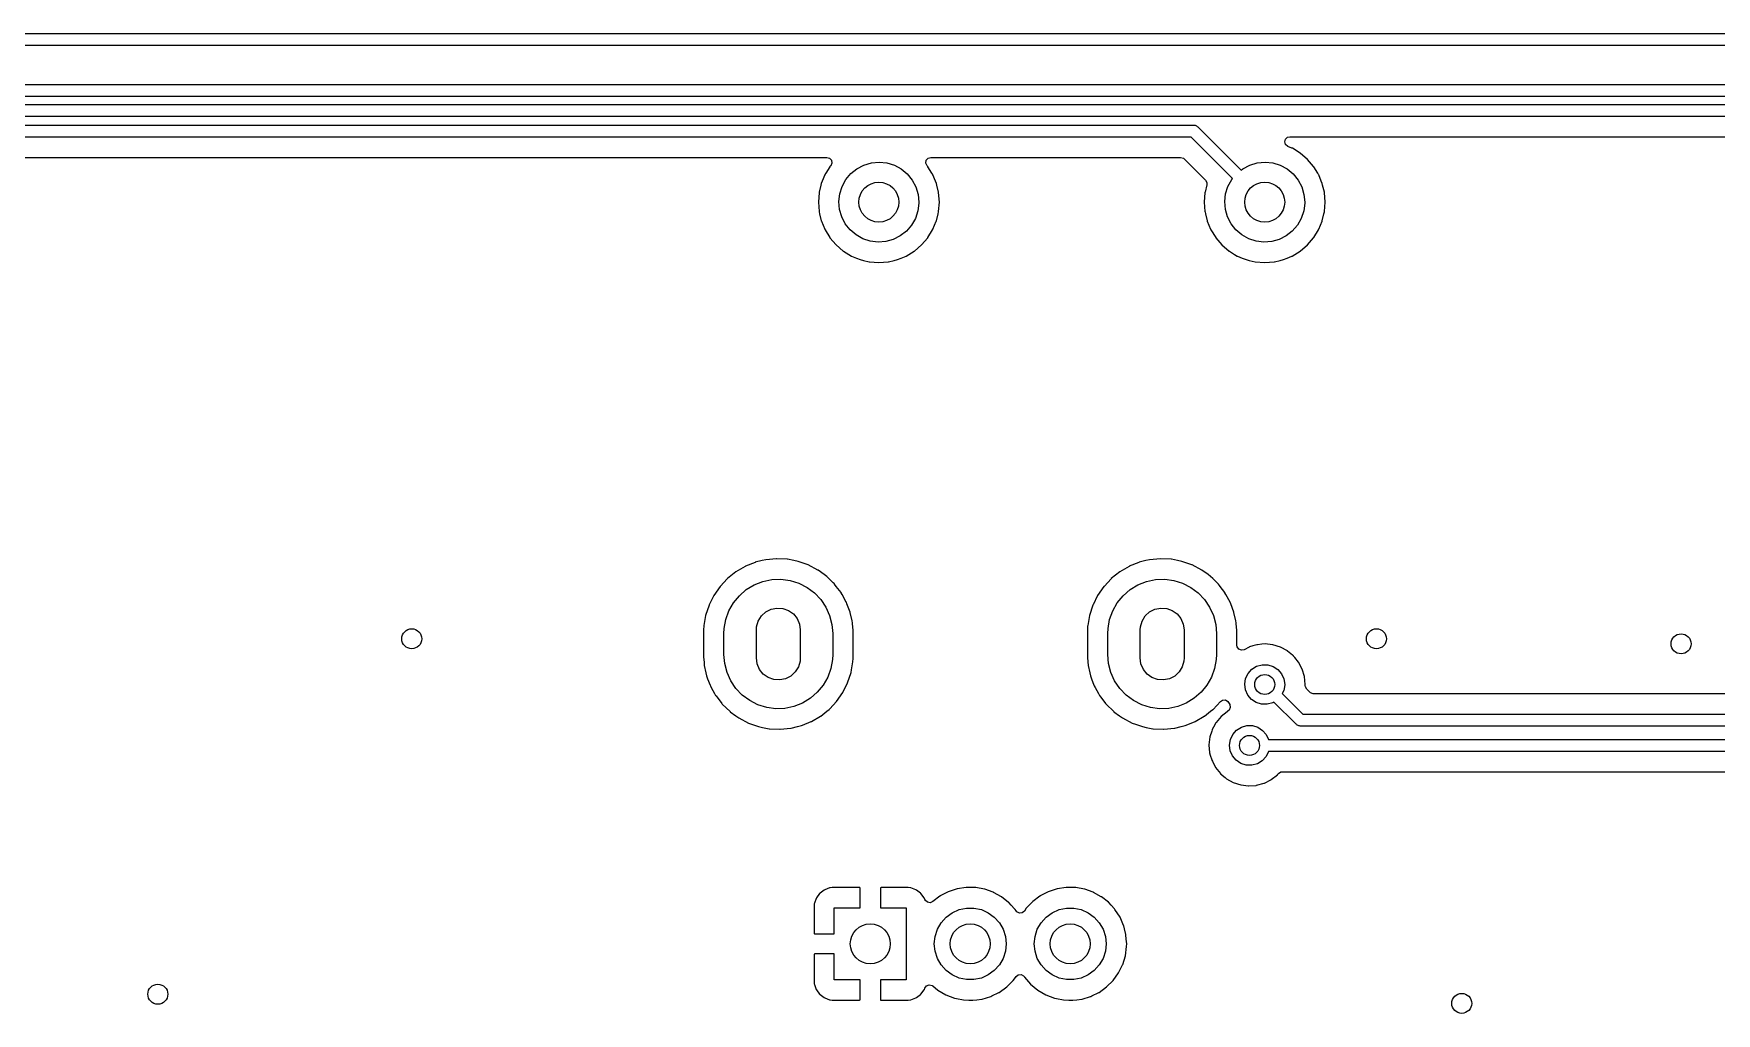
# Model space of a CAD drawing. Extents: x 123 to 292, y -246 to -33.
# Drawn here: x 209.49 to 251.58, y -57.88 to -33.38 of the extents above; entities that cross this region are included whole.
import ezdxf

# ---------------------------------------------------------------- set-up
doc = ezdxf.new("R2010")
doc.units = 0
doc.layers.add('BLACK', color=7, linetype='CONTINUOUS')

msp = doc.modelspace()

# ---------------------------------------------------------------- linework, layer by layer
at = {"layer": 'BLACK', "linetype": 'CONTINUOUS'}
for p, q in [((128.016, -33.378), (281.94, -33.378)), ((281.878, -33.678), (128.078, -33.678)), ((129.286, -34.648), (279.527, -34.648)), ((279.465, -34.948), (129.348, -34.948)), ((145.316, -35.1475), (266.184, -35.1475)), ((266.121, -35.4475), (145.379, -35.4475)), ((149.606, -35.664), (238.506, -35.664)), ((238.506, -35.664), (238.525, -35.6691)), ((238.525, -35.6691), (238.545, -35.6691)), ((238.545, -35.6691), (238.562, -35.679)), ((238.562, -35.679), (238.581, -35.6841)), ((238.581, -35.6841), (238.595, -35.6981)), ((238.595, -35.6981), (238.612, -35.7079)), ((238.612, -35.7079), (239.694, -36.7896)), ((238.444, -35.964), (194.148, -35.964)), ((239.481, -37.0009), (238.444, -35.964)), ((240.784, -36.0865), (240.801, -36.0177)), ((240.806, -36.1539), (240.784, -36.0865)), ((240.801, -36.0177), (240.853, -35.9693)), ((240.862, -36.1984), (240.806, -36.1539)), ((240.853, -35.9693), (240.91, -35.956)), ((240.91, -35.956), (254.898, -35.956)), ((194.917, -36.4725), (229.331, -36.4725)), ((229.331, -36.4725), (229.399, -36.4925)), ((229.399, -36.4925), (229.446, -36.5462)), ((229.456, -36.6164), (229.427, -36.6803)), ((229.446, -36.5462), (229.456, -36.6164)), ((230.257, -36.6648), (230.445, -36.6097)), ((230.445, -36.6097), (230.639, -36.592)), ((230.639, -36.592), (230.833, -36.6124)), ((230.833, -36.6124), (231.02, -36.6701)), ((231.808, -36.6155), (231.819, -36.5453)), ((231.837, -36.6803), (231.808, -36.6155)), ((231.819, -36.5453), (231.866, -36.492)), ((231.866, -36.492), (231.933, -36.4725)), ((231.933, -36.4725), (238.181, -36.4725)), ((238.181, -36.4725), (238.249, -36.4925)), ((238.249, -36.4925), (238.27, -36.5094)), ((238.27, -36.5094), (238.803, -37.0421)), ((239.909, -36.6648), (240.097, -36.6097)), ((240.097, -36.6097), (240.291, -36.592)), ((240.291, -36.592), (240.485, -36.6124)), ((240.485, -36.6124), (240.672, -36.6701)), ((240.966, -36.2419), (240.862, -36.1984)), ((240.971, -36.2438), (240.966, -36.2419)), ((240.966, -36.2419), (240.966, -36.2419)), ((240.975, -36.2463), (240.971, -36.2438)), ((241.169, -36.3652), (240.975, -36.2463)), ((241.173, -36.3678), (241.169, -36.3652)), ((241.169, -36.3652), (241.169, -36.3652)), ((241.354, -36.522), (241.173, -36.3678)), ((241.508, -36.7026), (241.354, -36.522)), ((229.282, -36.9096), (229.218, -37.0643)), ((229.284, -36.905), (229.282, -36.9096)), ((229.282, -36.9096), (229.282, -36.9096)), ((229.305, -36.871), (229.284, -36.905)), ((229.405, -36.7068), (229.305, -36.871)), ((229.408, -36.7026), (229.405, -36.7068)), ((229.405, -36.7068), (229.405, -36.7068)), ((229.414, -36.695), (229.408, -36.7026)), ((229.427, -36.6803), (229.414, -36.695)), ((229.713, -37.1981), (229.807, -37.027)), ((229.807, -37.027), (229.932, -36.8775)), ((229.932, -36.8775), (230.084, -36.7552)), ((230.084, -36.7552), (230.257, -36.6648)), ((231.02, -36.6701), (231.191, -36.763)), ((231.191, -36.763), (231.342, -36.8874)), ((231.342, -36.8874), (231.465, -37.0386)), ((231.465, -37.0386), (231.557, -37.2109)), ((231.85, -36.695), (231.837, -36.6803)), ((231.856, -36.7026), (231.85, -36.695)), ((231.859, -36.7068), (231.856, -36.7026)), ((231.959, -36.871), (231.859, -36.7068)), ((231.859, -36.7068), (231.859, -36.7068)), ((231.98, -36.905), (231.959, -36.871)), ((231.982, -36.9096), (231.98, -36.905)), ((232.046, -37.0643), (231.982, -36.9096)), ((231.982, -36.9096), (231.982, -36.9096)), ((239.365, -37.1981), (239.459, -37.027)), ((239.459, -37.027), (239.481, -37.0009)), ((239.694, -36.7896), (239.736, -36.7552)), ((239.736, -36.7552), (239.909, -36.6648)), ((240.672, -36.6701), (240.843, -36.763)), ((240.843, -36.763), (240.994, -36.8874)), ((240.994, -36.8874), (241.117, -37.0386)), ((241.117, -37.0386), (241.209, -37.2109)), ((241.511, -36.7068), (241.508, -36.7026)), ((241.611, -36.871), (241.511, -36.7068)), ((241.511, -36.7068), (241.511, -36.7068)), ((241.632, -36.905), (241.611, -36.871)), ((241.634, -36.9096), (241.632, -36.905)), ((241.698, -37.0643), (241.634, -36.9096)), ((241.634, -36.9096), (241.634, -36.9096)), ((229.137, -37.3553), (229.119, -37.592)), ((229.14, -37.345), (229.137, -37.3553)), ((229.183, -37.1656), (229.14, -37.345)), ((229.193, -37.1244), (229.183, -37.1656)), ((229.218, -37.0643), (229.193, -37.1244)), ((229.632, -37.578), (229.654, -37.3841)), ((229.654, -37.3841), (229.713, -37.1981)), ((231.557, -37.2109), (231.613, -37.3978)), ((231.613, -37.3978), (231.632, -37.592)), ((232.071, -37.1244), (232.046, -37.0643)), ((232.081, -37.1656), (232.071, -37.1244)), ((232.124, -37.345), (232.081, -37.1656)), ((232.127, -37.3553), (232.124, -37.345)), ((232.145, -37.592), (232.127, -37.3553)), ((238.789, -37.3553), (238.771, -37.592)), ((238.792, -37.345), (238.789, -37.3553)), ((238.836, -37.1606), (238.792, -37.345)), ((238.803, -37.0421), (238.837, -37.1044)), ((238.837, -37.1044), (238.836, -37.1606)), ((239.284, -37.578), (239.306, -37.3841)), ((239.306, -37.3841), (239.365, -37.1981)), ((241.209, -37.2109), (241.265, -37.3978)), ((241.265, -37.3978), (241.284, -37.592)), ((241.723, -37.1244), (241.698, -37.0643)), ((241.733, -37.1656), (241.723, -37.1244)), ((241.776, -37.345), (241.733, -37.1656)), ((241.779, -37.3553), (241.776, -37.345)), ((241.797, -37.592), (241.779, -37.3553)), ((229.119, -37.592), (229.137, -37.8287)), ((229.137, -37.8287), (229.139, -37.8335)), ((229.139, -37.8335), (229.139, -37.8335)), ((229.139, -37.8335), (229.15, -37.8828)), ((229.648, -37.7725), (229.632, -37.578)), ((229.702, -37.9601), (229.648, -37.7725)), ((231.607, -37.8135), (231.546, -37.9987)), ((231.632, -37.6199), (231.607, -37.8135)), ((231.632, -37.592), (231.632, -37.6199)), ((232.114, -37.8828), (232.125, -37.8335)), ((232.125, -37.8335), (232.127, -37.8287)), ((232.125, -37.8335), (232.125, -37.8335)), ((232.127, -37.8287), (232.145, -37.592)), ((238.771, -37.592), (238.789, -37.8287)), ((238.789, -37.8287), (238.791, -37.8335)), ((238.791, -37.8335), (238.791, -37.8335)), ((238.791, -37.8335), (238.802, -37.8828)), ((239.3, -37.7725), (239.284, -37.578)), ((239.354, -37.9601), (239.3, -37.7725)), ((241.259, -37.8135), (241.198, -37.9987)), ((241.284, -37.6199), (241.259, -37.8135)), ((241.284, -37.592), (241.284, -37.6199)), ((241.766, -37.8828), (241.777, -37.8335)), ((241.777, -37.8335), (241.779, -37.8287)), ((241.777, -37.8335), (241.777, -37.8335)), ((241.779, -37.8287), (241.797, -37.592)), ((229.15, -37.8828), (229.193, -38.0596)), ((229.193, -38.0596), (229.195, -38.0642)), ((229.195, -38.0642), (229.195, -38.0642)), ((229.195, -38.0642), (229.279, -38.2671)), ((229.279, -38.2671), (229.284, -38.279)), ((229.284, -38.279), (229.286, -38.2832)), ((229.286, -38.2832), (229.405, -38.4772)), ((229.791, -38.1337), (229.702, -37.9601)), ((229.913, -38.2867), (229.791, -38.1337)), ((230.061, -38.4131), (229.913, -38.2867)), ((231.449, -38.1684), (231.322, -38.3162)), ((231.546, -37.9987), (231.449, -38.1684)), ((231.859, -38.4772), (231.978, -38.2832)), ((231.978, -38.2832), (231.98, -38.279)), ((231.98, -38.279), (231.985, -38.2671)), ((231.985, -38.2671), (232.069, -38.0642)), ((232.069, -38.0642), (232.071, -38.0596)), ((232.069, -38.0642), (232.069, -38.0642)), ((232.071, -38.0596), (232.114, -37.8828)), ((238.802, -37.8828), (238.845, -38.0596)), ((238.845, -38.0596), (238.847, -38.0642)), ((238.847, -38.0642), (238.847, -38.0642)), ((238.847, -38.0642), (238.931, -38.2671)), ((238.931, -38.2671), (238.936, -38.279)), ((238.936, -38.279), (238.938, -38.2832)), ((238.938, -38.2832), (239.057, -38.4772)), ((239.443, -38.1337), (239.354, -37.9601)), ((239.565, -38.2867), (239.443, -38.1337)), ((239.713, -38.4131), (239.565, -38.2867)), ((241.101, -38.1684), (240.974, -38.3162)), ((241.198, -37.9987), (241.101, -38.1684)), ((241.511, -38.4772), (241.63, -38.2832)), ((241.63, -38.2832), (241.632, -38.279)), ((241.632, -38.279), (241.637, -38.2671)), ((241.637, -38.2671), (241.721, -38.0642)), ((241.721, -38.0642), (241.723, -38.0596)), ((241.721, -38.0642), (241.721, -38.0642)), ((241.723, -38.0596), (241.766, -37.8828)), ((229.405, -38.4772), (229.405, -38.4772)), ((229.405, -38.4772), (229.408, -38.4814)), ((229.408, -38.4814), (229.562, -38.662)), ((229.562, -38.662), (229.743, -38.8162)), ((230.232, -38.5084), (230.061, -38.4131)), ((230.417, -38.5687), (230.232, -38.5084)), ((230.611, -38.5918), (230.417, -38.5687)), ((230.806, -38.5768), (230.611, -38.5918)), ((230.994, -38.5243), (230.806, -38.5768)), ((231.168, -38.4363), (230.994, -38.5243)), ((231.322, -38.3162), (231.168, -38.4363)), ((231.521, -38.8162), (231.702, -38.662)), ((231.702, -38.662), (231.856, -38.4814)), ((231.856, -38.4814), (231.859, -38.4772)), ((231.859, -38.4772), (231.859, -38.4772)), ((239.057, -38.4772), (239.057, -38.4772)), ((239.057, -38.4772), (239.06, -38.4814)), ((239.06, -38.4814), (239.214, -38.662)), ((239.214, -38.662), (239.395, -38.8162)), ((239.884, -38.5084), (239.713, -38.4131)), ((240.069, -38.5687), (239.884, -38.5084)), ((240.263, -38.5918), (240.069, -38.5687)), ((240.458, -38.5768), (240.263, -38.5918)), ((240.646, -38.5243), (240.458, -38.5768)), ((240.82, -38.4363), (240.646, -38.5243)), ((240.974, -38.3162), (240.82, -38.4363)), ((241.173, -38.8162), (241.354, -38.662)), ((241.354, -38.662), (241.508, -38.4814)), ((241.508, -38.4814), (241.511, -38.4772)), ((241.511, -38.4772), (241.511, -38.4772)), ((229.743, -38.8162), (229.747, -38.8188)), ((229.747, -38.8188), (229.747, -38.8188)), ((229.747, -38.8188), (229.879, -38.8996)), ((229.879, -38.8996), (229.945, -38.9402)), ((229.945, -38.9402), (229.95, -38.9421)), ((229.95, -38.9421), (229.95, -38.9421)), ((229.95, -38.9421), (230.07, -38.9919)), ((230.07, -38.9919), (230.164, -39.0311)), ((230.164, -39.0311), (230.245, -39.0504)), ((230.245, -39.0504), (230.39, -39.0854)), ((230.39, -39.0854), (230.39, -39.0854)), ((230.39, -39.0854), (230.395, -39.0865)), ((230.395, -39.0865), (230.632, -39.1052)), ((230.632, -39.1052), (230.869, -39.0865)), ((230.869, -39.0865), (230.874, -39.0854)), ((230.874, -39.0854), (231.019, -39.0504)), ((230.874, -39.0854), (230.874, -39.0854)), ((231.019, -39.0504), (231.1, -39.0311)), ((231.1, -39.0311), (231.194, -38.9919)), ((231.194, -38.9919), (231.314, -38.9421)), ((231.314, -38.9421), (231.319, -38.9402)), ((231.314, -38.9421), (231.314, -38.9421)), ((231.319, -38.9402), (231.385, -38.8996)), ((231.385, -38.8996), (231.517, -38.8188)), ((231.517, -38.8188), (231.521, -38.8162)), ((231.517, -38.8188), (231.517, -38.8188)), ((239.395, -38.8162), (239.399, -38.8188)), ((239.399, -38.8188), (239.399, -38.8188)), ((239.399, -38.8188), (239.531, -38.8996)), ((239.531, -38.8996), (239.597, -38.9402)), ((239.597, -38.9402), (239.602, -38.9421)), ((239.602, -38.9421), (239.602, -38.9421)), ((239.602, -38.9421), (239.722, -38.9919)), ((239.722, -38.9919), (239.816, -39.0311)), ((239.816, -39.0311), (239.897, -39.0504)), ((239.897, -39.0504), (240.042, -39.0854)), ((240.042, -39.0854), (240.042, -39.0854)), ((240.042, -39.0854), (240.047, -39.0865)), ((240.047, -39.0865), (240.284, -39.1052)), ((240.284, -39.1052), (240.521, -39.0865)), ((240.521, -39.0865), (240.526, -39.0854)), ((240.526, -39.0854), (240.671, -39.0504)), ((240.526, -39.0854), (240.526, -39.0854)), ((240.671, -39.0504), (240.752, -39.0311)), ((240.752, -39.0311), (240.846, -38.9919)), ((240.846, -38.9919), (240.966, -38.9421)), ((240.966, -38.9421), (240.971, -38.9402)), ((240.966, -38.9421), (240.966, -38.9421)), ((240.971, -38.9402), (241.037, -38.8996)), ((241.037, -38.8996), (241.169, -38.8188)), ((241.169, -38.8188), (241.173, -38.8162)), ((241.169, -38.8188), (241.169, -38.8188)), ((227.291, -46.703), (227.057, -46.84)), ((227.295, -46.7013), (227.291, -46.703)), ((227.538, -46.6029), (227.295, -46.7013)), ((227.542, -46.6012), (227.538, -46.6029)), ((227.538, -46.6029), (227.538, -46.6029)), ((227.714, -46.559), (227.542, -46.6012)), ((227.801, -46.5378), (227.714, -46.559)), ((227.806, -46.5367), (227.801, -46.5378)), ((227.801, -46.5378), (227.801, -46.5378)), ((228.075, -46.511), (227.806, -46.5367)), ((228.08, -46.5112), (228.075, -46.511)), ((228.342, -46.5242), (228.08, -46.5112)), ((228.08, -46.5112), (228.08, -46.5112)), ((228.346, -46.5245), (228.342, -46.5242)), ((228.342, -46.5242), (228.342, -46.5242)), ((228.351, -46.5253), (228.346, -46.5245)), ((228.503, -46.5553), (228.351, -46.5253)), ((228.351, -46.5253), (228.351, -46.5253)), ((228.612, -46.5769), (228.503, -46.5553)), ((228.686, -46.6029), (228.612, -46.5769)), ((228.864, -46.6657), (228.686, -46.6029)), ((228.868, -46.6672), (228.864, -46.6657)), ((228.864, -46.6657), (228.864, -46.6657)), ((229.108, -46.7935), (228.868, -46.6672)), ((236.891, -46.703), (236.657, -46.84)), ((236.895, -46.7013), (236.891, -46.703)), ((237.138, -46.6029), (236.895, -46.7013)), ((237.142, -46.6012), (237.138, -46.6029)), ((237.138, -46.6029), (237.138, -46.6029)), ((237.314, -46.559), (237.142, -46.6012)), ((237.401, -46.5378), (237.314, -46.559)), ((237.406, -46.5367), (237.401, -46.5378)), ((237.401, -46.5378), (237.401, -46.5378)), ((237.675, -46.511), (237.406, -46.5367)), ((237.68, -46.5112), (237.675, -46.511)), ((237.942, -46.5242), (237.68, -46.5112)), ((237.68, -46.5112), (237.68, -46.5112)), ((237.946, -46.5245), (237.942, -46.5242)), ((237.942, -46.5242), (237.942, -46.5242)), ((237.951, -46.5253), (237.946, -46.5245)), ((238.103, -46.5553), (237.951, -46.5253)), ((237.951, -46.5253), (237.951, -46.5253)), ((238.212, -46.5769), (238.103, -46.5553)), ((238.286, -46.6029), (238.212, -46.5769)), ((238.464, -46.6657), (238.286, -46.6029)), ((238.468, -46.6672), (238.464, -46.6657)), ((238.464, -46.6657), (238.464, -46.6657)), ((238.708, -46.7935), (238.468, -46.6672)), ((226.842, -47.0127), (226.673, -47.1936)), ((226.845, -47.0094), (226.842, -47.0127)), ((227.057, -46.84), (226.845, -47.0094)), ((227.513, -47.1658), (227.727, -47.0814)), ((227.727, -47.0814), (227.952, -47.0341)), ((227.952, -47.0341), (228.182, -47.0255)), ((228.182, -47.0255), (228.41, -47.0557)), ((228.41, -47.0557), (228.63, -47.1239)), ((228.63, -47.1239), (228.835, -47.2281)), ((229.112, -46.7961), (229.108, -46.7935)), ((229.267, -46.9095), (229.112, -46.7961)), ((229.327, -46.953), (229.267, -46.9095)), ((229.382, -47.0065), (229.327, -46.953)), ((229.493, -47.115), (229.382, -47.0065)), ((229.521, -47.1426), (229.493, -47.115)), ((236.442, -47.0127), (236.273, -47.1936)), ((236.445, -47.0094), (236.442, -47.0127)), ((236.657, -46.84), (236.445, -47.0094)), ((237.113, -47.1658), (237.327, -47.0814)), ((237.327, -47.0814), (237.552, -47.0341)), ((237.552, -47.0341), (237.782, -47.0255)), ((237.782, -47.0255), (238.01, -47.0557)), ((238.01, -47.0557), (238.23, -47.1239)), ((238.23, -47.1239), (238.435, -47.2281)), ((238.712, -46.7961), (238.708, -46.7935)), ((238.867, -46.9095), (238.712, -46.7961)), ((238.927, -46.953), (238.867, -46.9095)), ((238.982, -47.0065), (238.927, -46.953)), ((239.093, -47.115), (238.982, -47.0065)), ((239.121, -47.1426), (239.093, -47.115)), ((226.503, -47.4344), (226.39, -47.6632)), ((226.505, -47.4303), (226.503, -47.4344)), ((226.503, -47.4344), (226.503, -47.4344)), ((226.66, -47.2075), (226.505, -47.4303)), ((226.673, -47.1936), (226.66, -47.2075)), ((226.997, -47.6137), (227.143, -47.4359)), ((227.143, -47.4359), (227.317, -47.2851)), ((227.317, -47.2851), (227.513, -47.1658)), ((228.835, -47.2281), (229.019, -47.3654)), ((229.019, -47.3654), (229.178, -47.5318)), ((229.178, -47.5318), (229.306, -47.7226)), ((229.524, -47.1462), (229.521, -47.1426)), ((229.568, -47.2042), (229.524, -47.1462)), ((229.524, -47.1462), (229.524, -47.1462)), ((229.686, -47.3581), (229.568, -47.2042)), ((229.688, -47.3621), (229.686, -47.3581)), ((229.713, -47.4073), (229.688, -47.3621)), ((229.688, -47.3621), (229.688, -47.3621)), ((229.817, -47.5952), (229.713, -47.4073)), ((236.103, -47.4344), (235.99, -47.6632)), ((236.105, -47.4303), (236.103, -47.4344)), ((236.103, -47.4344), (236.103, -47.4344)), ((236.26, -47.2075), (236.105, -47.4303)), ((236.273, -47.1936), (236.26, -47.2075)), ((236.597, -47.6137), (236.743, -47.4359)), ((236.743, -47.4359), (236.917, -47.2851)), ((236.917, -47.2851), (237.113, -47.1658)), ((238.435, -47.2281), (238.619, -47.3654)), ((238.619, -47.3654), (238.778, -47.5318)), ((238.778, -47.5318), (238.906, -47.7226)), ((239.124, -47.1462), (239.121, -47.1426)), ((239.149, -47.1788), (239.124, -47.1462)), ((239.124, -47.1462), (239.124, -47.1462)), ((239.168, -47.2042), (239.149, -47.1788)), ((239.286, -47.3581), (239.168, -47.2042)), ((239.288, -47.3621), (239.286, -47.3581)), ((239.313, -47.4073), (239.288, -47.3621)), ((239.288, -47.3621), (239.288, -47.3621)), ((239.417, -47.5952), (239.313, -47.4073)), ((226.299, -47.9353), (226.257, -48.1795)), ((226.3, -47.9308), (226.299, -47.9353)), ((226.299, -47.9353), (226.299, -47.9353)), ((226.385, -47.6731), (226.3, -47.9308)), ((226.39, -47.6632), (226.385, -47.6731)), ((226.805, -48.0297), (226.883, -47.8135)), ((226.883, -47.8135), (226.997, -47.6137)), ((227.616, -48.0703), (227.694, -47.9434)), ((227.694, -47.9434), (227.804, -47.8424)), ((227.804, -47.8424), (227.937, -47.7746)), ((227.937, -47.7746), (228.083, -47.7451)), ((228.083, -47.7451), (228.232, -47.756)), ((228.232, -47.756), (228.373, -47.8066)), ((228.373, -47.8066), (228.495, -47.8931)), ((228.495, -47.8931), (228.588, -48.0091)), ((229.306, -47.7226), (229.401, -47.9323)), ((229.401, -47.9323), (229.459, -48.1549)), ((229.819, -47.5995), (229.817, -47.5952)), ((229.833, -47.6363), (229.819, -47.5995)), ((229.819, -47.5995), (229.819, -47.5995)), ((229.913, -47.8488), (229.833, -47.6363)), ((229.914, -47.8532), (229.913, -47.8488)), ((229.961, -48.0632), (229.914, -47.8532)), ((229.914, -47.8532), (229.914, -47.8532)), ((235.899, -47.9353), (235.857, -48.1795)), ((235.9, -47.9308), (235.899, -47.9353)), ((235.899, -47.9353), (235.899, -47.9353)), ((235.985, -47.6731), (235.9, -47.9308)), ((235.99, -47.6632), (235.985, -47.6731)), ((236.405, -48.0297), (236.483, -47.8135)), ((236.483, -47.8135), (236.597, -47.6137)), ((237.216, -48.0703), (237.294, -47.9434)), ((237.294, -47.9434), (237.404, -47.8424)), ((237.404, -47.8424), (237.537, -47.7746)), ((237.537, -47.7746), (237.683, -47.7451)), ((237.683, -47.7451), (237.832, -47.756)), ((237.832, -47.756), (237.973, -47.8066)), ((237.973, -47.8066), (238.095, -47.8931)), ((238.095, -47.8931), (238.188, -48.0091)), ((238.906, -47.7226), (239.001, -47.9323)), ((239.001, -47.9323), (239.059, -48.1549)), ((239.419, -47.5995), (239.417, -47.5952)), ((239.433, -47.6363), (239.419, -47.5995)), ((239.419, -47.5995), (239.419, -47.5995)), ((239.513, -47.8488), (239.433, -47.6363)), ((239.514, -47.8532), (239.513, -47.8488)), ((239.561, -48.0632), (239.514, -47.8532)), ((239.514, -47.8532), (239.514, -47.8532)), ((226.254, -48.1979), (226.249, -48.2836)), ((226.249, -48.2836), (226.249, -48.9729)), ((226.257, -48.1795), (226.254, -48.1979)), ((226.758, -48.384), (226.764, -48.256)), ((226.758, -48.904), (226.758, -48.384)), ((226.764, -48.256), (226.805, -48.0297)), ((227.568, -48.294), (227.574, -48.2137)), ((227.568, -48.994), (227.568, -48.294)), ((227.574, -48.2137), (227.616, -48.0703)), ((228.588, -48.0091), (228.648, -48.1461)), ((228.648, -48.1461), (228.668, -48.294)), ((228.668, -48.294), (228.668, -48.994)), ((229.459, -48.1549), (229.478, -48.384)), ((229.478, -48.384), (229.478, -48.904)), ((229.972, -48.1135), (229.961, -48.0632)), ((229.973, -48.1278), (229.972, -48.1135)), ((229.986, -48.3033), (229.973, -48.1278)), ((229.986, -48.3151), (229.986, -48.3033)), ((229.986, -49.0044), (229.986, -48.3151)), ((235.854, -48.1979), (235.849, -48.2836)), ((235.849, -48.2836), (235.849, -48.9729)), ((235.857, -48.1795), (235.854, -48.1979)), ((236.358, -48.384), (236.364, -48.256)), ((236.358, -48.904), (236.358, -48.384)), ((236.364, -48.256), (236.405, -48.0297)), ((237.168, -48.294), (237.174, -48.2137)), ((237.168, -48.994), (237.168, -48.294)), ((237.174, -48.2137), (237.216, -48.0703)), ((238.188, -48.0091), (238.248, -48.1461)), ((238.248, -48.1461), (238.268, -48.294)), ((238.268, -48.294), (238.268, -48.994)), ((239.059, -48.1549), (239.078, -48.384)), ((239.078, -48.384), (239.078, -48.904)), ((239.572, -48.1135), (239.561, -48.0632)), ((239.573, -48.1278), (239.572, -48.1135)), ((239.586, -48.3033), (239.573, -48.1278)), ((239.587, -48.3151), (239.586, -48.3033)), ((239.587, -48.6755), (239.587, -48.3151)), ((239.594, -48.7174), (239.587, -48.6755)), ((239.635, -48.775), (239.594, -48.7174)), ((239.701, -48.801), (239.635, -48.775)), ((239.771, -48.7872), (239.701, -48.801)), ((239.899, -48.7203), (239.771, -48.7872)), ((239.904, -48.7174), (239.899, -48.7203)), ((239.899, -48.7203), (239.899, -48.7203)), ((239.983, -48.6942), (239.904, -48.7174)), ((240.088, -48.6633), (239.983, -48.6942)), ((240.094, -48.6616), (240.088, -48.6633)), ((240.088, -48.6633), (240.088, -48.6633)), ((240.1, -48.661), (240.094, -48.6616)), ((240.209, -48.6512), (240.1, -48.661)), ((240.1, -48.661), (240.1, -48.661)), ((240.291, -48.6436), (240.209, -48.6512)), ((240.297, -48.6443), (240.291, -48.6436)), ((240.482, -48.6637), (240.297, -48.6443)), ((240.297, -48.6443), (240.297, -48.6443)), ((240.488, -48.6643), (240.482, -48.6637)), ((240.482, -48.6637), (240.482, -48.6637)), ((240.677, -48.7228), (240.488, -48.6643)), ((240.851, -48.8169), (240.677, -48.7228)), ((240.855, -48.8208), (240.851, -48.8169)), ((240.976, -48.9203), (240.855, -48.8208)), ((240.855, -48.8208), (240.855, -48.8208)), ((226.249, -48.9729), (226.25, -48.9752)), ((226.25, -48.9752), (226.259, -49.1016)), ((226.25, -48.9752), (226.25, -48.9752)), ((226.259, -49.1016), (226.264, -49.1745)), ((226.264, -49.1745), (226.265, -49.1789)), ((226.265, -49.1789), (226.265, -49.1789)), ((226.265, -49.1789), (226.306, -49.3628)), ((226.777, -49.1331), (226.758, -48.904)), ((226.835, -49.3557), (226.777, -49.1331)), ((227.588, -49.1419), (227.568, -48.994)), ((227.648, -49.2789), (227.588, -49.1419)), ((228.62, -49.2177), (228.542, -49.3446)), ((228.662, -49.0743), (228.62, -49.2177)), ((228.668, -48.994), (228.662, -49.0743)), ((229.472, -49.032), (229.431, -49.2583)), ((229.478, -48.904), (229.472, -49.032)), ((229.948, -49.2872), (229.982, -49.0939)), ((229.982, -49.0901), (229.986, -49.0044)), ((229.982, -49.0938), (229.982, -49.0901)), ((229.982, -49.0939), (229.982, -49.0938)), ((235.849, -48.9729), (235.85, -48.9752)), ((235.85, -48.9752), (235.859, -49.1016)), ((235.85, -48.9752), (235.85, -48.9752)), ((235.859, -49.1016), (235.864, -49.1745)), ((235.864, -49.1745), (235.865, -49.1789)), ((235.865, -49.1789), (235.865, -49.1789)), ((235.865, -49.1789), (235.906, -49.3628)), ((236.377, -49.1331), (236.358, -48.904)), ((236.435, -49.3557), (236.377, -49.1331)), ((237.188, -49.1419), (237.168, -48.994)), ((237.248, -49.2789), (237.188, -49.1419)), ((238.22, -49.2177), (238.142, -49.3446)), ((238.262, -49.0743), (238.22, -49.2177)), ((238.268, -48.994), (238.262, -49.0743)), ((239.072, -49.032), (239.031, -49.2583)), ((239.078, -48.904), (239.072, -49.032)), ((239.96, -49.2762), (240.08, -49.2006)), ((240.08, -49.2006), (240.216, -49.1616)), ((240.216, -49.1616), (240.358, -49.1625)), ((240.358, -49.1625), (240.494, -49.2031)), ((240.494, -49.2031), (240.613, -49.2802)), ((241.003, -48.9429), (240.976, -48.9203)), ((241.007, -48.9477), (241.003, -48.9429)), ((241.038, -48.9853), (241.007, -48.9477)), ((241.007, -48.9477), (241.007, -48.9477)), ((241.128, -49.0962), (241.038, -48.9853)), ((241.221, -49.2708), (241.128, -49.0962)), ((226.306, -49.3628), (226.323, -49.4392)), ((226.323, -49.4392), (226.35, -49.5119)), ((226.35, -49.5119), (226.412, -49.6742)), ((226.93, -49.5654), (226.835, -49.3557)), ((227.058, -49.7562), (226.93, -49.5654)), ((227.741, -49.3949), (227.648, -49.2789)), ((227.863, -49.4814), (227.741, -49.3949)), ((228.004, -49.532), (227.863, -49.4814)), ((228.153, -49.5429), (228.004, -49.532)), ((228.299, -49.5134), (228.153, -49.5429)), ((228.432, -49.4456), (228.299, -49.5134)), ((228.542, -49.3446), (228.432, -49.4456)), ((229.353, -49.4745), (229.239, -49.6743)), ((229.431, -49.2583), (229.353, -49.4745)), ((229.733, -49.8536), (229.849, -49.619)), ((229.849, -49.619), (229.851, -49.6149)), ((229.849, -49.619), (229.849, -49.619)), ((229.851, -49.6149), (229.936, -49.3572)), ((229.936, -49.3572), (229.948, -49.2872)), ((235.906, -49.3628), (235.923, -49.4392)), ((235.923, -49.4392), (235.95, -49.5119)), ((235.95, -49.5119), (236.012, -49.6742)), ((236.53, -49.5654), (236.435, -49.3557)), ((236.658, -49.7562), (236.53, -49.5654)), ((237.341, -49.3949), (237.248, -49.2789)), ((237.463, -49.4814), (237.341, -49.3949)), ((237.604, -49.532), (237.463, -49.4814)), ((237.753, -49.5429), (237.604, -49.532)), ((237.899, -49.5134), (237.753, -49.5429)), ((238.032, -49.4456), (237.899, -49.5134)), ((238.142, -49.3446), (238.032, -49.4456)), ((238.953, -49.4745), (238.839, -49.6743)), ((239.031, -49.2583), (238.953, -49.4745)), ((239.784, -49.6509), (239.806, -49.5108)), ((239.802, -49.7915), (239.784, -49.6509)), ((239.806, -49.5108), (239.866, -49.3825)), ((239.866, -49.3825), (239.96, -49.2762)), ((240.613, -49.2802), (240.705, -49.3876)), ((240.705, -49.3876), (240.764, -49.5167)), ((240.764, -49.5167), (240.784, -49.657)), ((240.784, -49.657), (240.784, -49.6692)), ((241.278, -49.4602), (241.221, -49.2708)), ((241.297, -49.657), (241.278, -49.4602)), ((241.297, -49.6605), (241.297, -49.657)), ((241.297, -49.6848), (241.297, -49.6605)), ((241.297, -49.6605), (241.297, -49.6605)), ((226.412, -49.6742), (226.419, -49.6928)), ((226.419, -49.6928), (226.441, -49.7327)), ((226.441, -49.7327), (226.525, -49.8846)), ((226.525, -49.8846), (226.55, -49.9299)), ((226.55, -49.9299), (226.56, -49.9431)), ((226.56, -49.9431), (226.704, -50.1312)), ((227.217, -49.9226), (227.058, -49.7562)), ((227.401, -50.0599), (227.217, -49.9226)), ((227.606, -50.1641), (227.401, -50.0599)), ((228.919, -50.0029), (228.723, -50.1222)), ((229.093, -49.8521), (228.919, -50.0029)), ((229.239, -49.6743), (229.093, -49.8521)), ((229.405, -50.2636), (229.573, -50.0838)), ((229.573, -50.0838), (229.576, -50.0805)), ((229.573, -50.0838), (229.573, -50.0838)), ((229.576, -50.0805), (229.731, -49.8577)), ((229.731, -49.8577), (229.733, -49.8536)), ((236.012, -49.6742), (236.019, -49.6928)), ((236.019, -49.6928), (236.041, -49.7327)), ((236.041, -49.7327), (236.125, -49.8846)), ((236.125, -49.8846), (236.15, -49.9299)), ((236.15, -49.9299), (236.16, -49.9431)), ((236.16, -49.9431), (236.304, -50.1312)), ((236.817, -49.9226), (236.658, -49.7562)), ((237.001, -50.0599), (236.817, -49.9226)), ((237.206, -50.1641), (237.001, -50.0599)), ((238.519, -50.0029), (238.323, -50.1222)), ((238.693, -49.8521), (238.519, -50.0029)), ((238.839, -49.6743), (238.693, -49.8521)), ((238.991, -50.2786), (239.176, -50.0805)), ((239.176, -50.0805), (239.177, -50.0816)), ((239.177, -50.0816), (239.23, -50.0453)), ((239.23, -50.0453), (239.301, -50.0428)), ((239.301, -50.0428), (239.362, -50.0791)), ((239.362, -50.0791), (239.381, -50.1073)), ((239.86, -49.9212), (239.802, -49.7915)), ((239.951, -50.0297), (239.86, -49.9212)), ((240.069, -50.1083), (239.951, -50.0297)), ((240.76, -49.809), (240.724, -49.8846)), ((240.724, -49.8846), (241.235, -50.396)), ((240.784, -49.6692), (240.76, -49.809)), ((241.3, -49.7133), (241.297, -49.6848)), ((241.334, -49.7756), (241.3, -49.7133)), ((241.409, -49.8506), (241.334, -49.7756)), ((241.43, -49.8675), (241.409, -49.8506)), ((241.498, -49.8875), (241.43, -49.8675)), ((263.2, -49.8875), (241.498, -49.8875)), ((226.704, -50.1312), (226.715, -50.1454)), ((226.715, -50.1454), (226.909, -50.335)), ((226.909, -50.335), (226.912, -50.3377)), ((226.912, -50.3377), (226.912, -50.3377)), ((226.912, -50.3377), (227.054, -50.4409)), ((227.054, -50.4409), (227.128, -50.4945)), ((227.128, -50.4945), (227.368, -50.6208)), ((227.826, -50.2323), (227.606, -50.1641)), ((228.054, -50.2625), (227.826, -50.2323)), ((228.284, -50.2539), (228.054, -50.2625)), ((228.509, -50.2066), (228.284, -50.2539)), ((228.723, -50.1222), (228.509, -50.2066)), ((228.945, -50.585), (229.17, -50.4531)), ((229.17, -50.4531), (229.175, -50.4503)), ((229.175, -50.4503), (229.179, -50.448)), ((229.175, -50.4503), (229.175, -50.4503)), ((229.179, -50.448), (229.331, -50.3265)), ((229.331, -50.3265), (229.387, -50.2815)), ((229.387, -50.2815), (229.391, -50.2786)), ((229.387, -50.2815), (229.387, -50.2815)), ((229.391, -50.2786), (229.405, -50.2636)), ((236.304, -50.1312), (236.315, -50.1454)), ((236.315, -50.1454), (236.509, -50.335)), ((236.509, -50.335), (236.512, -50.3377)), ((236.512, -50.3377), (236.512, -50.3377)), ((236.512, -50.3377), (236.654, -50.4409)), ((236.654, -50.4409), (236.728, -50.4945)), ((236.728, -50.4945), (236.968, -50.6208)), ((237.426, -50.2323), (237.206, -50.1641)), ((237.654, -50.2625), (237.426, -50.2323)), ((237.884, -50.2539), (237.654, -50.2625)), ((238.109, -50.2066), (237.884, -50.2539)), ((238.323, -50.1222), (238.109, -50.2066)), ((238.545, -50.585), (238.77, -50.4531)), ((238.77, -50.4531), (238.775, -50.4503)), ((238.775, -50.4503), (238.779, -50.448)), ((238.775, -50.4503), (238.775, -50.4503)), ((238.779, -50.448), (238.931, -50.3265)), ((238.931, -50.3265), (238.987, -50.2815)), ((238.987, -50.2815), (238.991, -50.2786)), ((238.987, -50.2815), (238.987, -50.2815)), ((239.194, -50.457), (239.067, -50.6085)), ((239.342, -50.3377), (239.194, -50.457)), ((239.343, -50.3369), (239.342, -50.3377)), ((239.348, -50.333), (239.343, -50.3369)), ((239.343, -50.3369), (239.343, -50.3369)), ((239.354, -50.3302), (239.348, -50.333)), ((239.355, -50.3294), (239.354, -50.3302)), ((239.354, -50.3302), (239.354, -50.3302)), ((239.356, -50.3286), (239.355, -50.3294)), ((239.359, -50.3268), (239.356, -50.3286)), ((239.396, -50.2958), (239.359, -50.3265)), ((239.359, -50.3265), (239.359, -50.3268)), ((239.381, -50.1073), (239.409, -50.1602)), ((239.422, -50.2299), (239.396, -50.2958)), ((239.409, -50.1602), (239.422, -50.2299)), ((240.204, -50.1506), (240.069, -50.1083)), ((240.346, -50.1532), (240.204, -50.1506)), ((240.483, -50.1159), (240.346, -50.1532)), ((240.512, -50.0976), (240.483, -50.1159)), ((241.067, -50.6521), (240.512, -50.0976)), ((241.235, -50.396), (263.463, -50.396)), ((227.368, -50.6208), (227.372, -50.6223)), ((227.372, -50.6223), (227.372, -50.6223)), ((227.372, -50.6223), (227.449, -50.6495)), ((227.449, -50.6495), (227.624, -50.7111)), ((227.624, -50.7111), (227.722, -50.7304)), ((227.722, -50.7304), (227.885, -50.7627)), ((227.885, -50.7627), (227.885, -50.7627)), ((227.885, -50.7627), (227.89, -50.7635)), ((227.89, -50.7635), (227.894, -50.7638)), ((227.894, -50.7638), (227.894, -50.7638)), ((227.894, -50.7638), (228.156, -50.7768)), ((228.156, -50.7768), (228.156, -50.7768)), ((228.156, -50.7768), (228.161, -50.777)), ((228.161, -50.777), (228.43, -50.7513)), ((228.43, -50.7513), (228.435, -50.7502)), ((228.435, -50.7502), (228.595, -50.7111)), ((228.435, -50.7502), (228.435, -50.7502)), ((228.595, -50.7111), (228.694, -50.6868)), ((228.694, -50.6868), (228.721, -50.6756)), ((228.721, -50.6756), (228.941, -50.5867)), ((228.941, -50.5867), (228.945, -50.585)), ((228.941, -50.5867), (228.941, -50.5867)), ((236.968, -50.6208), (236.972, -50.6223)), ((236.972, -50.6223), (236.972, -50.6223)), ((236.972, -50.6223), (237.049, -50.6495)), ((237.049, -50.6495), (237.224, -50.7111)), ((237.224, -50.7111), (237.322, -50.7304)), ((237.322, -50.7304), (237.485, -50.7627)), ((237.485, -50.7627), (237.485, -50.7627)), ((237.485, -50.7627), (237.49, -50.7635)), ((237.49, -50.7635), (237.494, -50.7638)), ((237.494, -50.7638), (237.494, -50.7638)), ((237.494, -50.7638), (237.756, -50.7768)), ((237.756, -50.7768), (237.756, -50.7768)), ((237.756, -50.7768), (237.761, -50.777)), ((237.761, -50.777), (238.03, -50.7513)), ((238.03, -50.7513), (238.035, -50.7502)), ((238.035, -50.7502), (238.195, -50.7111)), ((238.035, -50.7502), (238.035, -50.7502)), ((238.195, -50.7111), (238.294, -50.6868)), ((238.294, -50.6868), (238.321, -50.6756)), ((238.321, -50.6756), (238.541, -50.5867)), ((238.541, -50.5867), (238.545, -50.585)), ((238.541, -50.5867), (238.541, -50.5867)), ((238.959, -50.8228), (238.912, -50.9703)), ((238.97, -50.7877), (238.959, -50.8228)), ((238.972, -50.7818), (238.97, -50.7877)), ((238.97, -50.7877), (238.97, -50.7877)), ((239.005, -50.7208), (238.972, -50.7818)), ((239.064, -50.6139), (239.005, -50.7208)), ((239.067, -50.6085), (239.064, -50.6139)), ((239.064, -50.6139), (239.064, -50.6139)), ((239.425, -51.0348), (239.485, -50.9065)), ((239.485, -50.9065), (239.579, -50.8002)), ((239.579, -50.8002), (239.699, -50.7246)), ((239.699, -50.7246), (239.835, -50.6856)), ((239.835, -50.6856), (239.977, -50.6865)), ((239.977, -50.6865), (240.113, -50.7271)), ((240.113, -50.7271), (240.232, -50.8042)), ((240.232, -50.8042), (240.324, -50.9116)), ((240.324, -50.9116), (240.379, -51.031)), ((241.084, -50.6619), (241.067, -50.6521)), ((241.098, -50.6759), (241.084, -50.6619)), ((241.117, -50.681), (241.098, -50.6759)), ((241.134, -50.6909), (241.117, -50.681)), ((241.154, -50.6909), (241.134, -50.6909)), ((241.173, -50.696), (241.154, -50.6909)), ((263.525, -50.696), (241.173, -50.696)), ((238.912, -50.9703), (238.89, -51.1669)), ((238.89, -51.1669), (238.89, -51.173)), ((238.89, -51.173), (238.906, -51.3569)), ((239.403, -51.1749), (239.425, -51.0348)), ((239.421, -51.3155), (239.403, -51.1749)), ((239.479, -51.4452), (239.421, -51.3155)), ((240.379, -51.333), (240.318, -51.4606)), ((240.379, -51.031), (264.541, -51.031)), ((240.38, -51.331), (240.379, -51.333)), ((264.479, -51.331), (240.38, -51.331)), ((238.906, -51.3569), (238.906, -51.3639)), ((238.906, -51.3639), (238.923, -51.4231)), ((238.923, -51.4231), (238.957, -51.5392)), ((238.957, -51.5392), (238.961, -51.554)), ((238.961, -51.554), (238.974, -51.579)), ((238.974, -51.579), (239.044, -51.7164)), ((239.044, -51.7164), (239.051, -51.73)), ((239.051, -51.73), (239.174, -51.885)), ((239.57, -51.5537), (239.479, -51.4452)), ((239.688, -51.6323), (239.57, -51.5537)), ((239.823, -51.6746), (239.688, -51.6323)), ((239.965, -51.6772), (239.823, -51.6746)), ((240.102, -51.6399), (239.965, -51.6772)), ((240.222, -51.5657), (240.102, -51.6399)), ((240.318, -51.4606), (240.222, -51.5657)), ((239.174, -51.885), (239.179, -51.8889)), ((239.179, -51.8889), (239.179, -51.8889)), ((239.179, -51.8889), (239.292, -51.9855)), ((239.292, -51.9855), (239.325, -52.0131)), ((239.325, -52.0131), (239.497, -52.1096)), ((239.497, -52.1096), (239.685, -52.1707)), ((239.685, -52.1707), (239.882, -52.1942)), ((239.888, -52.1937), (240.073, -52.1795)), ((240.073, -52.1795), (240.079, -52.179)), ((240.073, -52.1795), (240.073, -52.1795)), ((240.079, -52.179), (240.269, -52.1258)), ((240.269, -52.1258), (240.275, -52.123)), ((240.275, -52.123), (240.44, -52.0394)), ((240.275, -52.123), (240.275, -52.123)), ((240.44, -52.0394), (240.446, -52.0366)), ((240.44, -52.0394), (240.44, -52.0394)), ((240.446, -52.0366), (240.602, -51.9149)), ((240.602, -51.9149), (240.606, -51.9102)), ((240.606, -51.9102), (240.629, -51.8832)), ((240.629, -51.8832), (240.689, -51.8447)), ((240.689, -51.8447), (240.725, -51.8395)), ((240.725, -51.8395), (264.216, -51.8395)), ((239.882, -52.1942), (239.888, -52.1937)), ((239.888, -52.1937), (239.888, -52.1937)), ((229.02, -55.1264), (229.016, -55.1416)), ((229.065, -55.0059), (229.02, -55.1264)), ((229.073, -54.9904), (229.065, -55.0059)), ((229.15, -54.8883), (229.073, -54.9904)), ((229.162, -54.8757), (229.15, -54.8883)), ((229.264, -54.7992), (229.162, -54.8757)), ((229.28, -54.7907), (229.264, -54.7992)), ((229.4, -54.7455), (229.28, -54.7907)), ((229.416, -54.7419), (229.4, -54.7455)), ((229.467, -54.7364), (229.416, -54.7419)), ((229.473, -54.736), (229.467, -54.7364)), ((230.15, -54.736), (229.473, -54.736)), ((230.158, -54.7377), (230.15, -54.736)), ((230.16, -54.7389), (230.158, -54.7377)), ((230.164, -54.7541), (230.16, -54.7389)), ((230.164, -55.244), (230.164, -54.7541)), ((230.674, -54.7419), (230.672, -54.7495)), ((230.672, -54.7495), (230.672, -55.244)), ((230.675, -54.7405), (230.674, -54.7419)), ((230.69, -54.736), (230.675, -54.7405)), ((231.363, -54.736), (230.69, -54.736)), ((231.369, -54.7364), (231.363, -54.736)), ((231.42, -54.7419), (231.369, -54.7364)), ((231.436, -54.7455), (231.42, -54.7419)), ((231.556, -54.7907), (231.436, -54.7455)), ((231.572, -54.7992), (231.556, -54.7907)), ((231.674, -54.8757), (231.572, -54.7992)), ((231.686, -54.8883), (231.674, -54.8757)), ((231.763, -54.9904), (231.686, -54.8883)), ((231.771, -55.0059), (231.763, -54.9904)), ((231.782, -55.0342), (231.771, -55.0059)), ((231.795, -55.0594), (231.782, -55.0342)), ((231.849, -55.1052), (231.795, -55.0594)), ((231.919, -55.1145), (231.849, -55.1052)), ((231.979, -55.0863), (231.919, -55.1145)), ((231.98, -55.0871), (231.979, -55.0863)), ((231.984, -55.084), (231.98, -55.0871)), ((232.161, -54.9512), (231.984, -55.084)), ((232.165, -54.9481), (232.161, -54.9512)), ((232.161, -54.9512), (232.161, -54.9512)), ((232.169, -54.9457), (232.165, -54.9481)), ((232.366, -54.8435), (232.169, -54.9457)), ((232.37, -54.8411), (232.366, -54.8435)), ((232.366, -54.8435), (232.366, -54.8435)), ((232.59, -54.7691), (232.37, -54.8411)), ((232.819, -54.7341), (232.59, -54.7691)), ((232.825, -54.7342), (232.819, -54.7341)), ((232.974, -54.736), (232.825, -54.7342)), ((232.825, -54.7342), (232.825, -54.7342)), ((233.051, -54.7369), (232.974, -54.736)), ((233.056, -54.7378), (233.051, -54.7369)), ((233.056, -54.7379), (233.056, -54.7378)), ((233.274, -54.7767), (233.056, -54.7379)), ((233.279, -54.7776), (233.274, -54.7767)), ((233.274, -54.7767), (233.274, -54.7767)), ((233.284, -54.7793), (233.279, -54.7776)), ((233.492, -54.8531), (233.284, -54.7793)), ((233.284, -54.7793), (233.284, -54.7793)), ((233.492, -54.8532), (233.492, -54.8531)), ((233.497, -54.8549), (233.492, -54.8532)), ((233.502, -54.8574), (233.497, -54.8549)), ((233.696, -54.9643), (233.502, -54.8574)), ((233.502, -54.8574), (233.502, -54.8574)), ((233.7, -54.9668), (233.696, -54.9643)), ((233.696, -54.9643), (233.696, -54.9643)), ((233.704, -54.97), (233.7, -54.9668)), ((233.878, -55.1072), (233.704, -54.97)), ((233.704, -54.97), (233.704, -54.97)), ((233.882, -55.1104), (233.878, -55.1072)), ((233.878, -55.1072), (233.878, -55.1072)), ((233.941, -55.1756), (233.882, -55.1104)), ((234.48, -55.0871), (234.32, -55.2546)), ((234.484, -55.084), (234.48, -55.0871)), ((234.661, -54.9512), (234.484, -55.084)), ((234.665, -54.9481), (234.661, -54.9512)), ((234.661, -54.9512), (234.661, -54.9512)), ((234.669, -54.9457), (234.665, -54.9481)), ((234.866, -54.8435), (234.669, -54.9457)), ((234.87, -54.8411), (234.866, -54.8435)), ((234.866, -54.8435), (234.866, -54.8435)), ((235.09, -54.7691), (234.87, -54.8411)), ((235.319, -54.7341), (235.09, -54.7691)), ((235.325, -54.7342), (235.319, -54.7341)), ((235.474, -54.736), (235.325, -54.7342)), ((235.325, -54.7342), (235.325, -54.7342)), ((235.551, -54.7369), (235.474, -54.736)), ((235.556, -54.7378), (235.551, -54.7369)), ((235.556, -54.7379), (235.556, -54.7378)), ((235.774, -54.7767), (235.556, -54.7379)), ((235.779, -54.7776), (235.774, -54.7767)), ((235.774, -54.7767), (235.774, -54.7767)), ((235.784, -54.7793), (235.779, -54.7776)), ((235.992, -54.8531), (235.784, -54.7793)), ((235.784, -54.7793), (235.784, -54.7793)), ((235.992, -54.8532), (235.992, -54.8531)), ((235.997, -54.8549), (235.992, -54.8532)), ((236.002, -54.8574), (235.997, -54.8549)), ((236.196, -54.9643), (236.002, -54.8574)), ((236.002, -54.8574), (236.002, -54.8574)), ((236.2, -54.9668), (236.196, -54.9643)), ((236.196, -54.9643), (236.196, -54.9643)), ((236.204, -54.97), (236.2, -54.9668)), ((236.374, -55.1039), (236.204, -54.97)), ((236.204, -54.97), (236.204, -54.97)), ((236.378, -55.1072), (236.374, -55.1039)), ((236.382, -55.1104), (236.378, -55.1072)), ((236.378, -55.1072), (236.378, -55.1072)), ((236.441, -55.1756), (236.382, -55.1104)), ((229.016, -55.1416), (229.01, -55.1925)), ((229.01, -55.1925), (229.01, -55.1993)), ((229.01, -55.1993), (229.01, -55.8719)), ((229.518, -55.89), (229.518, -55.244)), ((229.518, -55.244), (230.164, -55.244)), ((230.672, -55.244), (231.318, -55.244)), ((231.318, -55.244), (231.318, -57.044)), ((232.19, -55.615), (232.316, -55.4752)), ((232.316, -55.4752), (232.468, -55.3646)), ((232.468, -55.3646), (232.64, -55.288)), ((232.64, -55.288), (232.824, -55.2489)), ((232.824, -55.2489), (233.012, -55.2489)), ((233.012, -55.2489), (233.196, -55.288)), ((233.196, -55.288), (233.368, -55.3646)), ((233.368, -55.3646), (233.52, -55.4752)), ((233.52, -55.4752), (233.646, -55.615)), ((234.024, -55.267), (233.941, -55.1756)), ((234.038, -55.2817), (234.024, -55.267)), ((234.041, -55.286), (234.038, -55.2817)), ((234.063, -55.3206), (234.041, -55.286)), ((234.041, -55.286), (234.041, -55.286)), ((234.084, -55.3451), (234.063, -55.3206)), ((234.147, -55.3763), (234.084, -55.3451)), ((234.218, -55.3682), (234.147, -55.3763)), ((234.273, -55.3232), (234.218, -55.3682)), ((234.32, -55.2546), (234.273, -55.3232)), ((234.69, -55.615), (234.816, -55.4752)), ((234.816, -55.4752), (234.968, -55.3646)), ((234.968, -55.3646), (235.14, -55.288)), ((235.14, -55.288), (235.324, -55.2489)), ((235.324, -55.2489), (235.512, -55.2489)), ((235.512, -55.2489), (235.696, -55.288)), ((235.696, -55.288), (235.868, -55.3646)), ((235.868, -55.3646), (236.02, -55.4752)), ((236.02, -55.4752), (236.146, -55.615)), ((236.524, -55.267), (236.441, -55.1756)), ((236.538, -55.2817), (236.524, -55.267)), ((236.664, -55.4761), (236.538, -55.2817)), ((236.666, -55.4809), (236.664, -55.4761)), ((236.754, -55.6838), (236.666, -55.4809)), ((236.666, -55.4809), (236.666, -55.4809)), ((229.01, -55.8719), (229.014, -55.8871)), ((229.014, -55.8871), (229.016, -55.8883)), ((229.016, -55.8883), (229.024, -55.89)), ((229.024, -55.89), (229.518, -55.89)), ((232.018, -56.144), (232.038, -55.9569)), ((232.038, -55.9569), (232.096, -55.7779)), ((232.096, -55.7779), (232.19, -55.615)), ((233.646, -55.615), (233.74, -55.7779)), ((233.74, -55.7779), (233.798, -55.9569)), ((233.798, -55.9569), (233.818, -56.144)), ((234.518, -56.144), (234.538, -55.9569)), ((234.538, -55.9569), (234.596, -55.7779)), ((234.596, -55.7779), (234.69, -55.615)), ((236.146, -55.615), (236.24, -55.7779)), ((236.24, -55.7779), (236.298, -55.9569)), ((236.298, -55.9569), (236.318, -56.144)), ((236.756, -55.6885), (236.754, -55.6838)), ((236.757, -55.6935), (236.756, -55.6885)), ((236.777, -55.7713), (236.757, -55.6935)), ((236.757, -55.6935), (236.757, -55.6935)), ((236.812, -55.9132), (236.777, -55.7713)), ((236.813, -55.9183), (236.812, -55.9132)), ((236.822, -56.0274), (236.813, -55.9183)), ((236.813, -55.9183), (236.813, -55.9183)), ((229.028, -56.398), (229.013, -56.4025)), ((229.518, -56.398), (229.028, -56.398)), ((229.518, -57.044), (229.518, -56.398)), ((232.038, -56.3311), (232.018, -56.144)), ((232.096, -56.5101), (232.038, -56.3311)), ((233.798, -56.3311), (233.74, -56.5101)), ((233.818, -56.144), (233.798, -56.3311)), ((234.538, -56.3311), (234.518, -56.144)), ((234.596, -56.5101), (234.538, -56.3311)), ((236.298, -56.3311), (236.24, -56.5101)), ((236.318, -56.144), (236.298, -56.3311)), ((236.799, -56.4427), (236.83, -56.213)), ((236.831, -56.144), (236.822, -56.0274)), ((236.83, -56.213), (236.831, -56.144)), ((229.012, -56.4039), (229.01, -56.4115)), ((229.01, -56.4115), (229.01, -57.0887)), ((229.013, -56.4025), (229.012, -56.4039)), ((232.19, -56.673), (232.096, -56.5101)), ((232.316, -56.8128), (232.19, -56.673)), ((232.468, -56.9234), (232.316, -56.8128)), ((233.52, -56.8128), (233.368, -56.9234)), ((233.646, -56.673), (233.52, -56.8128)), ((233.74, -56.5101), (233.646, -56.673)), ((234.69, -56.673), (234.596, -56.5101)), ((234.816, -56.8128), (234.69, -56.673)), ((234.968, -56.9234), (234.816, -56.8128)), ((236.02, -56.8128), (235.868, -56.9234)), ((236.146, -56.673), (236.02, -56.8128)), ((236.24, -56.5101), (236.146, -56.673)), ((236.637, -56.8567), (236.73, -56.6689)), ((236.73, -56.6689), (236.732, -56.6643)), ((236.73, -56.6689), (236.73, -56.6689)), ((236.732, -56.6643), (236.799, -56.4427)), ((229.01, -57.0887), (229.01, -57.0955)), ((229.01, -57.0955), (229.016, -57.1464)), ((229.016, -57.1464), (229.02, -57.1616)), ((229.02, -57.1616), (229.065, -57.2821)), ((230.164, -57.044), (229.518, -57.044)), ((230.164, -57.5385), (230.164, -57.044)), ((231.318, -57.044), (230.672, -57.044)), ((230.672, -57.044), (230.672, -57.5339)), ((231.783, -57.2502), (231.826, -57.1934)), ((231.826, -57.1934), (231.892, -57.1687)), ((231.892, -57.1687), (231.962, -57.1839)), ((231.962, -57.1839), (231.982, -57.1974)), ((231.982, -57.1974), (232.107, -57.3017)), ((232.64, -57), (232.468, -56.9234)), ((232.824, -57.0391), (232.64, -57)), ((233.012, -57.0391), (232.824, -57.0391)), ((233.196, -57), (233.012, -57.0391)), ((233.368, -56.9234), (233.196, -57)), ((233.642, -57.358), (233.83, -57.2235)), ((233.83, -57.2235), (233.994, -57.06)), ((233.994, -57.06), (234.021, -57.0235)), ((234.021, -57.0235), (234.063, -56.9639)), ((234.063, -56.9639), (234.119, -56.9202)), ((234.119, -56.9202), (234.19, -56.9138)), ((234.19, -56.9138), (234.253, -56.9466)), ((234.253, -56.9466), (234.273, -56.9716)), ((234.273, -56.9716), (234.275, -56.9743)), ((234.275, -56.9743), (234.275, -56.9743)), ((234.275, -56.9743), (234.278, -56.9787)), ((234.278, -56.9787), (234.429, -57.1538)), ((234.429, -57.1538), (234.607, -57.3017)), ((235.14, -57), (234.968, -56.9234)), ((235.324, -57.0391), (235.14, -57)), ((235.512, -57.0391), (235.324, -57.0391)), ((235.696, -57), (235.512, -57.0391)), ((235.868, -56.9234), (235.696, -57)), ((236.142, -57.358), (236.33, -57.2235)), ((236.33, -57.2235), (236.494, -57.06)), ((236.494, -57.06), (236.629, -56.8719)), ((236.629, -56.8719), (236.637, -56.8567)), ((229.065, -57.2821), (229.073, -57.2976)), ((229.073, -57.2976), (229.15, -57.3997)), ((229.15, -57.3997), (229.162, -57.4123)), ((229.162, -57.4123), (229.264, -57.4888)), ((229.264, -57.4888), (229.28, -57.4973)), ((229.28, -57.4973), (229.4, -57.5425)), ((229.4, -57.5425), (229.416, -57.5461)), ((229.416, -57.5461), (229.467, -57.5516)), ((229.467, -57.5516), (229.473, -57.552)), ((229.473, -57.552), (230.146, -57.552)), ((230.146, -57.552), (230.161, -57.5475)), ((230.161, -57.5475), (230.162, -57.5461)), ((230.162, -57.5461), (230.164, -57.5385)), ((230.672, -57.5339), (230.676, -57.5491)), ((230.676, -57.5491), (230.678, -57.5503)), ((230.678, -57.5503), (230.686, -57.552)), ((230.686, -57.552), (231.363, -57.552)), ((231.363, -57.552), (231.369, -57.5516)), ((231.369, -57.5516), (231.42, -57.5461)), ((231.42, -57.5461), (231.436, -57.5425)), ((231.436, -57.5425), (231.556, -57.4973)), ((231.556, -57.4973), (231.572, -57.4888)), ((231.572, -57.4888), (231.674, -57.4123)), ((231.674, -57.4123), (231.686, -57.3997)), ((231.686, -57.3997), (231.763, -57.2976)), ((231.763, -57.2976), (231.771, -57.2821)), ((231.771, -57.2821), (231.783, -57.2502)), ((232.107, -57.3017), (232.307, -57.4186)), ((232.307, -57.4186), (232.524, -57.5012)), ((232.524, -57.5012), (232.529, -57.5022)), ((232.529, -57.5022), (232.529, -57.5022)), ((232.529, -57.5022), (232.578, -57.5122)), ((232.578, -57.5122), (232.751, -57.5474)), ((232.751, -57.5474), (232.881, -57.5522)), ((232.881, -57.5522), (232.977, -57.5557)), ((232.977, -57.5557), (232.977, -57.5557)), ((232.977, -57.5557), (232.982, -57.5559)), ((232.982, -57.5559), (232.987, -57.5552)), ((232.987, -57.5552), (233.087, -57.5425)), ((232.987, -57.5552), (232.987, -57.5552)), ((233.087, -57.5425), (233.212, -57.5264)), ((233.212, -57.5264), (233.217, -57.525)), ((233.217, -57.525), (233.429, -57.4614)), ((233.217, -57.525), (233.217, -57.525)), ((233.429, -57.4614), (233.434, -57.4599)), ((233.434, -57.4599), (233.46, -57.4468)), ((233.46, -57.4468), (233.637, -57.3603)), ((233.637, -57.3603), (233.642, -57.358)), ((233.637, -57.3603), (233.637, -57.3603)), ((234.607, -57.3017), (234.807, -57.4186)), ((234.807, -57.4186), (235.024, -57.5012)), ((235.024, -57.5012), (235.029, -57.5022)), ((235.029, -57.5022), (235.029, -57.5022)), ((235.029, -57.5022), (235.078, -57.5122)), ((235.078, -57.5122), (235.251, -57.5474)), ((235.251, -57.5474), (235.381, -57.5522)), ((235.381, -57.5522), (235.477, -57.5557)), ((235.477, -57.5557), (235.477, -57.5557)), ((235.477, -57.5557), (235.482, -57.5559)), ((235.482, -57.5559), (235.487, -57.5552)), ((235.487, -57.5552), (235.587, -57.5425)), ((235.487, -57.5552), (235.487, -57.5552)), ((235.587, -57.5425), (235.712, -57.5264)), ((235.712, -57.5264), (235.717, -57.525)), ((235.717, -57.525), (235.929, -57.4614)), ((235.717, -57.525), (235.717, -57.525)), ((235.929, -57.4614), (235.934, -57.4599)), ((235.934, -57.4599), (235.96, -57.4468)), ((235.96, -57.4468), (236.137, -57.3603)), ((236.137, -57.3603), (236.142, -57.358)), ((236.137, -57.3603), (236.137, -57.3603))]:
    msp.add_line(p, q, dxfattribs=at)
at = {"layer": 'BLACK'}
for centre, radius in [((230.632, -37.592), 0.5), ((240.284, -37.592), 0.5), ((218.948, -48.514), 0.25), ((243.078, -48.514), 0.25), ((250.698, -48.641), 0.25), ((240.284, -49.657), 0.25), ((239.903, -51.181), 0.25), ((230.418, -56.144), 0.5), ((232.918, -56.144), 0.5), ((235.418, -56.144), 0.5), ((212.598, -57.404), 0.25), ((245.212, -57.6326), 0.25)]:
    msp.add_circle(centre, radius, dxfattribs=at)

doc.saveas('drawing.dxf')
